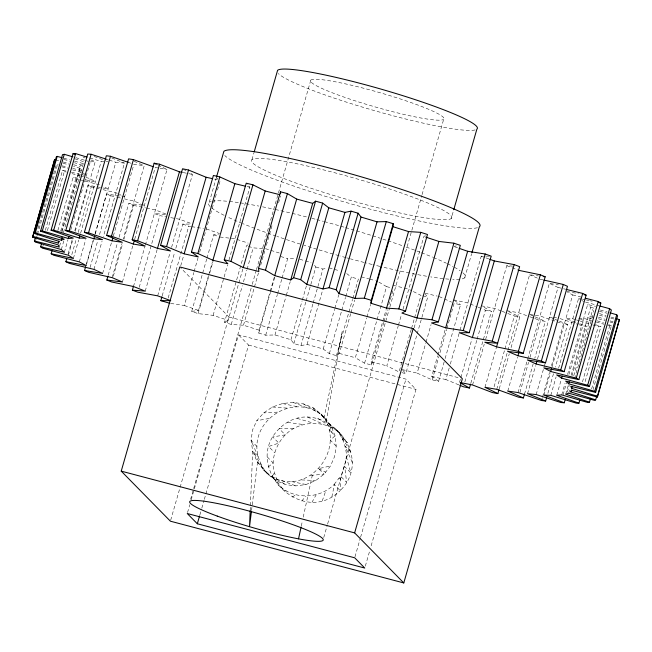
<?xml version="1.0" encoding="UTF-8"?>
<svg xmlns="http://www.w3.org/2000/svg" width="652" height="652" viewBox="0 0 652 652"><rect width="100%" height="100%" fill="white"/><g stroke="black" fill="none" stroke-linecap="round" stroke-linejoin="round"><path stroke-width="0.49" stroke-dasharray="3.26 2.44" d="M352.308 462.545L345.12 446.155L351.159 452.309L341.338 436.628L347.386 442.781L335.201 428.454C340.083 434.134 344.223 440.825 345.356 448.348C348.755 459.269 342.341 469.22 340.499 479.359L340.181 490.597C301.917 528.495 241.101 465.83 279.203 428.714C317.247 391.021 378.429 453.083 340.181 490.597L334.134 484.444C319.244 499.367 293.025 499.921 278.135 484.705C276.766 477.419 272.512 470.736 273.115 462.92C273.62 452.398 277.964 442.463 285.25 434.868C300.14 419.937 326.35 419.391 341.249 434.607L327.125 422.203M250.197 510.573L250.368 506.547M250.409 505.544L252.699 451.208L251.102 440.499L252.487 430.092L256.782 420.687L263.685 412.92L272.414 407.003L282.56 403.531L293.115 402.414L303.539 403.93L312.813 407.63L320.613 413.596L325.128 418.193L331.265 426.367L335.046 435.895L336.196 446.139L334.647 456.392L330.507 465.952L324.06 474.183L315.739 480.516L306.114 484.509L295.837 485.911L285.617 484.607L276.138 480.695L268.062 474.444L263.547 469.847L256.888 461.143L252.699 451.208L258.151 456.742L261.925 466.27L268.062 474.444L256.888 461.143M350.711 313.685L339.309 353.425L336.416 355.625L329.35 353.677L323.205 348.983L307.068 344.419L300.947 345.642L293.881 343.588L290.963 339.741L274.957 334.973L265.706 335.193L258.754 333.074L259.105 330.132L269.944 292.324M251.533 510.516L257.564 462.032M256.994 446.506L251.102 440.499L258.151 456.742C248.355 418.861 297.149 389.88 325.128 418.193L312.813 407.63M331.86 496.922L334.386 484.697M323.954 418.152L342.21 331.509L326.228 421.241C344.598 459.073 296.75 503.311 263.547 469.847L276.138 480.695M301.305 526.025L302.381 521.087M303.237 517.142L312.658 473.727M36.349 234.19L56.08 165.372M35.289 242.047L36.121 239.137M36.398 238.167L37.237 235.258M37.514 234.288L57.246 165.469L56.357 164.402L58.272 164.875M45.347 230.335L62.584 170.237L66.537 171.15M42.388 248.11L43.219 245.201M47.392 230.661L64.344 171.541L62.584 170.237M57.849 230.49L73.138 177.181L78.925 178.403M60.734 231.028L75.746 178.689L73.138 177.181M61.606 231.436L80.229 166.488L81.239 164.899L74.532 162.755M62.054 231.778L81.239 164.899M59.576 246.154L60.97 241.305M63.472 232.585L83.252 163.595L85.51 162.845M61.329 249.561L63.831 240.841M64.361 252.275L67.971 239.675M70.815 229.757L80.481 196.056M81.378 192.927L89.992 162.878M68.118 253.938L72.282 239.398M74.784 230.669L87.849 185.111L108.159 188.958L102.136 185.763M68.379 255.234L72.828 239.732M75.241 231.313L95.249 161.525L90.628 159.887M71.801 254.655L76.251 239.145M78.199 232.365L91.264 186.806L87.849 185.111M73.374 258.445L78.656 240.026M80.603 233.245L101.19 161.451L105.111 161.59M79.324 261.876L85.714 239.586M86.48 263.701L93.146 240.441M95.094 233.66L106.488 193.913L124.589 196.847L121.997 195.641M86.203 265.527L93.423 240.327M95.249 233.97L115.82 162.242L124.459 163.098L103.334 236.757M90.09 267.491L97.865 240.352M99.536 234.533L110.653 195.763L106.488 193.913M93.978 269.382L102.038 241.273M102.633 273.424L111.525 242.405M113.366 235.983L133.937 164.255L144.222 165.714L123.244 238.86M108.199 275.177L117.376 243.188M119.039 237.369L128.77 203.448L144.377 205.429L141.565 204.239M112.128 277.638L121.851 243.709M113.326 276.179L122.78 243.22M123.888 239.349L133.619 205.421L128.77 203.448M122.413 281.998L132.975 245.168M134.695 239.194L155.257 167.466L159.178 168.143M133.473 286.505L144.883 246.513M145.339 245.103L167.018 169.504L158.428 165.306M139.218 287.353L159.789 215.625L165.738 216.717M145.233 291.126L157.189 249.447M157.678 295.845L170.18 252.226M171.574 247.385L192.495 174.402L189.186 172.527M162.201 295.812L174.712 252.194M175.82 248.314L182.772 224.084L191.696 224.076M168.183 297.948L188.746 226.22L190.702 226.521M180.743 265.755L183.799 255.095M209.243 202.389L216.423 177.344M170.694 303.4L184.361 305.519L193.815 272.56M194.092 271.591L197.98 258.021M199.651 252.21L216.366 193.913M217.475 190.042L220.254 180.343M242.854 268.934L228.118 320.311L213.114 315.364L198.094 313.604L191.688 311.436L206.692 259.097M206.969 258.127L213.644 234.859L218.518 234.141M191.688 311.436L198.51 310.433L208.518 275.535M208.795 274.565L212.405 261.965M198.094 313.604L208.656 276.766M209.765 272.895L213.098 261.256M251.982 159.634L253.93 152.837M213.114 315.364L227.564 264.965M228.958 260.115L249.855 187.23L246.823 183.856M259.105 330.132L243.473 325.234L231.24 324.46L224.508 322.3L246.464 245.722L248.632 244.533M170.677 520.214L228.95 316.994L180.498 267.662M231.24 324.46L242.357 285.69M243.465 281.811L246.806 270.181M247.084 269.211L253.196 247.89L263.547 248.542M190.604 499.31L193.408 489.538M193.685 488.56L251.965 285.315M252.251 284.337L256.171 270.653M256.448 269.675L310.808 80.106M187.54 512.529L189.781 504.721M191.175 499.839L238.493 334.835L405.927 379.13L416 389.391L370.931 546.588M243.473 325.234L258.477 272.895M260.702 265.136L265.152 249.626M266.375 245.348L272.487 224.027M278.608 202.699L280.547 195.918M199.854 514.974L201.533 509.122M201.81 508.144L204.052 500.328M204.329 499.359L248.567 345.087L238.493 334.835M270.221 291.354L274.386 276.815M258.754 333.074L270.425 292.365M270.702 291.395L274.875 276.855M265.706 335.193L277.377 294.484M277.654 293.514L281.827 278.974M282.104 278.013L287.662 258.624L295.984 258.42M274.957 334.973L286.073 296.195M286.35 295.226L290.238 281.656M290.963 339.741L302.08 300.963M302.357 299.993L306.53 285.454M293.881 343.588L305.837 301.909M306.114 300.939L315.845 267.018L313.506 263.938M300.947 345.642L312.903 303.962M313.18 302.993L322.903 269.064L327.28 268.192M307.068 344.419L322.634 290.132M323.205 348.983L334.606 309.244M334.883 308.274L338.771 294.704M329.35 353.677L341.583 311.028M341.86 310.067L345.47 297.459M345.747 296.497L351.306 277.108L346.701 273.587M336.416 355.625L348.649 312.976M348.926 312.015L352.536 299.407M352.813 298.445L358.372 279.056L351.306 277.108M350.988 312.715L354.598 300.116M383.775 322.357L371.542 365.006L364.59 363.188L355.324 357.72L366.717 317.98M366.994 317.011L370.605 304.411M364.59 363.188L376.823 320.539M377.1 319.57L386.546 286.619L378.967 282.137M371.542 365.006L371.167 361.852L382.569 322.112M382.846 321.143L386.18 309.513M384.052 321.387L387.386 309.757M388.779 304.908L393.221 289.398M323.734 537.574L327.377 524.868M327.654 523.89L389.578 307.94M389.863 306.962L421.803 195.567M422.08 194.589L443.662 119.349A69.446 7.498 16 0 0 350.042 84.907A69.446 7.498 16 0 0 338.005 94.931A69.446 7.498 16 0 0 443.662 119.349M411.282 329.317L399.048 371.966L386.799 365.805L398.193 326.065M398.47 325.095L401.526 314.435M403.034 309.187L423.882 236.489L426.775 234.899M411.559 328.347L414.338 318.657M414.615 317.687L421.005 295.389L412.26 290.996M414.093 327.891L416.595 319.17M401.934 372.675L405.78 373.612L416.897 334.843M417.174 333.873L427.736 297.043L425.316 294.345M451.249 218.493A104.165 11.247 16 0 0 310.825 166.83A104.165 11.247 16 0 0 292.772 181.867A104.165 11.247 16 0 0 451.249 218.493L453.482 210.718M354.973 556.832L360.295 538.283M360.572 537.305L405.927 379.13M444.151 361.942L438.592 381.33L432.186 379.871L417.141 373.123L425.764 343.074M426.041 342.104L431.045 324.655M365.332 566.115L369.806 550.492M438.592 381.33L431.746 376.457L437.582 356.098M437.859 355.128L445.365 328.958M432.186 379.871L438.853 356.603M439.97 352.724L446.636 329.464M446.913 328.494L454.142 303.294L460.548 304.753L444.428 360.972M464.721 277.842L471.624 253.758M458.845 384.876L445.878 379.545L449.22 367.915M450.328 364.036L459.774 331.086M460.059 330.116L481.266 256.146L485.235 256.146M459.505 382.39L460.614 378.519M460.891 377.549L472.007 338.771M464.86 381.925L476.816 340.246M477.093 339.276L485.43 310.197L481.722 308.681M470.834 383.18L491.404 311.452L482.284 306.285M472.553 384.982L484.224 344.272M485.618 339.423L506.767 265.674L512.7 266.138M484.982 387.296L496.376 347.557M494.086 386.758L504.648 349.928M504.925 348.959L514.371 316L519.823 317.019L510.655 349.007M496.742 389.334L507.305 352.504M507.908 350.401L529.587 274.802L538.365 275.91M499.261 388.747L509.261 353.849M507.778 391.086L517.509 357.166M518.063 392.545L526.955 361.526M527.688 358.983L549.367 283.375L558.414 284.842M519.954 392.333L528.568 362.284M529.962 357.443L540.524 320.605L545.365 321.371L534.803 358.209M524.518 394.069L533.132 364.02M527.541 393.702L535.602 365.593M537.55 358.812L558.022 287.418L549.367 283.375M536.18 394.558L543.409 369.358M544.118 366.872L544.958 363.963M541.502 400.515L542.334 397.606M542.611 396.636L549.563 372.406M551.502 365.617L563.458 323.938L567.615 324.452L555.39 367.1M543.947 395.104L550.345 372.814M552.008 366.994L572.676 294.924L567.517 292.186M547.884 393.27L553.719 372.911M550.81 395.348L556.091 376.929M558.593 368.209L578.626 298.355L581.519 298.966M556.751 395.275L561.193 379.766M561.731 394.892L565.064 383.262M567.566 374.533L587.639 304.525L595.553 306.342M563.092 394.778L566.425 383.14M568.927 374.419L582.823 325.951L586.229 326.196L572.057 375.625M565.732 394.199L568.234 385.479M571.217 375.087L590.671 307.231L587.639 304.525M567.33 392.105L569.277 385.324M568.748 393.205L570.141 388.356M573.752 375.756L592.701 309.676L593.719 311.852M574.542 378.73L593.442 312.813M582.472 381.86L598.316 326.611L600.916 326.579L584.795 382.797M591.617 388.91L609.677 325.91L611.437 325.609L593.092 389.578M322.235 500.923L325.813 490.769M336.196 446.139L330.295 440.133L335.046 435.895L329.619 430.369L331.265 426.367L320.613 413.596L326.228 421.241L331.265 426.367M311.958 502.317L316.187 494.77M274.272 473.156L271.998 476.531L278.045 482.684L284.182 490.858L286.212 490.956M334.134 484.444L340.58 476.213L346.628 482.366L344.721 466.645L350.768 472.798L346.269 456.392M301.737 501.021L305.91 496.164M268.225 467.003L273.115 462.92L267.067 456.759M292.259 497.109L295.69 494.868M224.508 322.3L228.118 320.311M310.702 475.389L324.06 474.183L318.641 468.649L330.507 465.952M269.121 418.454L256.782 420.687M454.468 246.228L456.416 245.934M90.269 161.908L95.249 161.525M578.707 318.698L583.687 318.315L591.388 320.564M277.45 412.129L263.685 412.92M293.571 428.543L279.203 428.714L285.25 434.868L272.756 436.946L278.795 443.099L268.616 446.506L274.663 452.667M486.229 256.146L490.198 256.146M106.089 161.623L108.053 161.688M301.599 479.913L315.739 480.516M165.217 214.394L154.328 213.554L159.789 215.625M272.414 407.003L287.076 408.128M552.383 317.418L549.497 317.133L554.029 318.958M553.336 317.508L557.183 317.891M220.05 237.026L235.07 238.795M338.779 478.519L340.515 478.747M287.524 422.382L303.196 424.542M342.398 439.301L343.074 439.391M529.742 314.517L540.019 315.975L563.458 323.938M191.68 226.668L203.391 228.493M160.156 168.314L167.018 169.504M506.938 310.727L518.699 312.764L529.131 316.513M170.702 217.629L179.634 219.276L191.761 223.734M566.767 291.452L578.373 293.644M183.179 172.56L187.833 173.481M188.77 173.668L192.495 174.402M481.461 305.821L494.509 308.404L501.127 310.939M291.599 481.592L306.114 484.509M133.619 205.421L145.51 207.882M146.504 208.086L155.429 209.928L166.293 214.19M485.43 310.197L491.404 311.452M85.681 179.83L95.331 181.867L90.343 178.664L84.564 177.083M582.489 299.17L585.382 299.781M586.344 299.985L589.245 300.596M590.207 300.8L592.138 301.208M282.56 403.531L297.353 406.734M214.598 179.104L217.426 179.724M453.702 299.879L467.834 302.976L477.093 306.774M431.746 376.457L445.878 379.545M542.806 279.822L539.872 279.162L529.587 274.802M110.653 195.763L116.512 197.091M117.49 197.311L120.416 197.972M124.32 198.852L134.084 201.06L140.628 203.84M71.484 172.283L80.383 174.337M81.37 174.565L84.344 175.241M247.043 186.562L249.855 187.23M425.039 293.221L437.231 296.106M402.145 369.57L417.141 373.123M558.022 287.418L564.925 289.097M91.264 186.806L99.161 188.73M103.106 189.683L115.942 192.813L121.133 195.233M422.928 295.861L427.736 297.043M62.103 165.82L67.849 167.238M72.641 168.42L81.255 170.547L80.237 168.379L73.578 166.358M599.4 311.33L607.069 313.229M393.132 285.283L408.755 289.235L411.379 290.556M371.167 361.852L386.799 365.805M572.676 294.924L583.483 297.719M75.746 178.689L78.688 179.447M79.674 179.707L101.28 185.307M386.546 286.619L390.898 287.752M55.51 160.001L59.308 161.003M63.114 161.998L68.819 163.497M73.57 164.744L80.229 166.488M599.433 315.234L606.091 316.978M610.842 318.225L613.695 318.975M228.95 316.994L459.391 377.964M248.567 345.087L416 389.391M361.273 276.847L368.804 278.869M369.741 279.121L375.397 280.637M339.309 353.425L355.324 357.72M585.545 302.088L599.025 305.788M64.344 171.541L66.268 172.063M72.046 173.652L79.748 175.763M80.709 176.024L83.603 176.814M63.961 158.249L69.748 159.854M74.572 161.191L83.252 163.595M592.635 317.165L590.704 316.627L587.688 317.622L591.486 318.901M598.422 318.771L605.17 320.637M609.995 321.982L612.888 322.781M329.024 267.842L339.472 270.8M590.671 307.231L594.526 308.347M600.313 310.018L607.069 311.966M62.07 166.863L67.857 168.534M72.682 169.927L82.323 172.715M315.845 267.018L322.903 269.064M297.149 418.388L313.465 423.148M75.828 157.686L84.499 160.221M85.461 160.506L88.346 161.346M596.197 321.974L603.899 324.223M607.754 325.348L609.677 325.91M299.733 259.235L304.443 260.637M305.389 260.922L311.037 262.601M599.424 313.579L606.083 315.601M610.834 317.043L614.64 318.2M63.122 163.179L68.827 164.915M280.71 256.497L287.662 258.624M89.837 157.971L101.19 161.451M575.61 319.643L572.774 318.771L565.903 318.535L578.837 323.408M576.555 319.936L579.392 320.808M580.337 321.094L591.69 324.582M592.635 324.867L598.316 326.611M265.429 248.665L279.219 252.976M598.471 317.165L605.178 319.309M609.962 320.833L613.801 322.055M63.994 159.39L69.74 161.223M106.325 159.178L108.224 159.789M109.169 160.09L115.82 162.242M560.035 318.6L578.079 324.419M579.025 324.729L582.823 325.951M248.388 246.342L253.196 247.89M236.945 239.406L248.2 243.114M597.191 320.817L603.833 323.05M608.585 324.647L611.437 325.609M74.866 158.77L84.369 161.957M213.644 234.859L218.216 236.407M128.314 162.34L131.125 163.293M454.436 246.7L458.209 248.004M206.325 228.942L219.52 233.53M184.361 305.519L198.51 310.433M580.557 319.358L589.807 322.642M595.366 324.614L600.916 326.579M83.22 157.254L85.07 157.914M182.772 224.084L188.746 226.22M530.084 316.856L533.882 318.217M534.827 318.559L540.524 320.605M481.266 256.146L484.998 257.524M485.927 257.866L488.731 258.893M579.767 323.759L586.229 326.196M94.19 156.472L105.282 160.645M281.582 480.5L295.837 485.911M502.081 311.297L506.808 313.107M507.753 313.473L514.371 316M293.115 402.414L307.573 408.03M506.767 265.674L518.527 270.295M554.933 319.325L558.56 320.792M559.465 321.159L567.615 324.452M111.777 157.971L124.459 163.098M478.022 307.157L480.801 308.298M530.655 314.916L534.338 316.53M535.251 316.937L545.365 321.371M134.108 161.272L144.222 165.714M439.106 296.546L443.523 298.534M444.411 298.926L451.486 302.104M307.426 416.987L323.694 424.444M508.658 311.566L519.823 317.019M155.852 164.043L157.572 164.883M318.641 468.649L325.698 472.113M183.383 169.243L185.869 170.653M303.539 403.93L317.043 411.942M271.9 476.384L285.617 484.607M578.626 298.355L581.119 299.961M581.951 300.49L583.621 301.558M317.646 418.291L333.164 428.356M329.619 430.369L334.093 433.498M454.46 300.417L460.548 304.753M216.456 177.637L217.972 178.721M83.285 172.992L85.559 175.021M402.749 370.246L405.78 373.612M261.925 466.27L252.699 451.208M462.83 272.756A133.546 14.425 16 0 1 452.757 279.382M448.853 279.154A133.546 14.425 16 0 1 430.687 276.896M426.571 276.228A133.546 14.425 16 0 1 410.467 273.221M409.513 273.025A133.546 14.425 16 0 1 380.801 266.619M379.839 266.383A133.546 14.425 16 0 1 373.017 264.712M372.039 264.467A133.546 14.425 16 0 1 365.096 262.707M364.101 262.454A133.546 14.425 16 0 1 350.499 258.852M349.545 258.591A133.546 14.425 16 0 1 346.668 257.809M345.707 257.548A133.546 14.425 16 0 1 339.92 255.934M338.95 255.665A133.546 14.425 16 0 1 334.126 254.296M333.164 254.019A133.546 14.425 16 0 1 304.158 245.323M300.336 244.109A133.546 14.425 16 0 1 277.19 236.456M276.228 236.122A133.546 14.425 16 0 1 243.123 223.775M242.242 223.416A133.546 14.425 16 0 1 227.499 216.961M224.117 215.315A133.546 14.425 16 0 1 211.713 207.955M210.131 206.554A133.546 14.425 16 0 1 211.158 201.476M212.079 201.256A133.546 14.425 16 0 1 228.347 201.354M229.48 201.468A133.546 14.425 16 0 1 239.349 202.723M240.311 202.87A133.546 14.425 16 0 1 258.811 206.081M262.536 206.814A133.546 14.425 16 0 1 274.345 209.284M275.364 209.512A133.546 14.425 16 0 1 291.24 213.147M292.194 213.375A133.546 14.425 16 0 1 306.872 217.01M311.852 218.29A133.546 14.425 16 0 1 315.837 219.333M316.831 219.594A133.546 14.425 16 0 1 323.457 221.37M324.411 221.631A133.546 14.425 16 0 1 339.831 225.926M340.792 226.203A133.546 14.425 16 0 1 344.639 227.312M345.593 227.589A133.546 14.425 16 0 1 371.713 235.511M372.667 235.812A133.546 14.425 16 0 1 380.189 238.225M382.952 239.129A133.546 14.425 16 0 1 386.946 240.441M387.94 240.775A133.546 14.425 16 0 1 402.48 245.755M406.18 247.075A133.546 14.425 16 0 1 420.516 252.373M421.502 252.748A133.546 14.425 16 0 1 432.586 257.165M433.441 257.524A133.546 14.425 16 0 1 446.457 263.269M447.329 263.685A133.546 14.425 16 0 1 452.887 266.472M454.289 267.222A133.546 14.425 16 0 1 460.108 270.71M477.435 227.695A133.546 14.425 16 0 1 348.747 203.245A133.546 14.425 16 0 1 224.769 155.502M475.08 129.944A104.165 11.247 16 0 1 374.289 110.587A104.165 11.247 16 0 1 278.298 73.546"/><path stroke-width="0.98" d="M250.197 510.573L249.52 526.669L251.403 511.527M393.246 223.726L392.895 226.668L408.527 231.566L420.76 232.34L427.492 234.5L405.536 311.077L398.804 308.909L386.571 308.135L370.939 303.245L371.29 300.303L393.246 223.726L386.294 221.598L377.043 221.827L361.037 217.059L358.119 213.212L351.053 211.158L344.932 212.381L328.795 207.817L322.65 203.114L315.584 201.166L312.691 203.375L290.727 279.952L274.72 275.657L265.454 270.181L258.502 268.371L280.458 191.794L287.41 193.611L296.676 199.08L312.691 203.375M298.526 538.845L301.094 527.012M32.6 237.157L54.556 159.756L32.6 237.157L58.281 244.948L59.299 247.124L34.401 240.971L35.232 238.061M32.6 236.326L58.272 243.066L59.275 241.468L34.369 233.522L56.325 156.945L57.213 156.374L62.038 157.711M34.369 233.522L35.257 232.951L57.213 156.374M35.257 232.951L61.296 240.172L64.312 239.17L40.563 231.191L62.519 154.622L64.279 154.312L72.942 156.847M40.563 231.191L42.323 230.889L64.279 154.312M52.013 250.849L51.174 253.75L73.374 258.445L68.379 255.234L42.388 248.11L40.628 246.815L41.459 243.905M42.323 230.889L68.313 238.485L73.293 238.102L51.084 230.213L73.04 153.644L75.648 153.611L86.993 157.099M51.084 230.213L53.684 230.189L75.648 153.611M58.272 243.066L58.827 241.126M61.296 240.172L62.127 237.263M53.684 230.189L79.226 238.029L86.097 238.265L65.77 230.604L87.727 154.027L91.133 154.271L106.325 159.178M65.77 230.604L69.177 230.841L91.133 154.271M68.313 238.485L68.876 236.546M85.648 266.611L84.532 270.49L102.633 273.424L93.978 269.382L69.308 263.375L65.893 261.688L66.724 258.779M79.226 238.029L79.788 236.089M69.177 230.841L93.864 238.811L102.503 239.667L84.385 232.348L106.341 155.779L110.498 156.284L128.314 162.34M84.385 232.348L88.542 232.862L110.498 156.284M93.864 238.811L94.695 235.902M88.542 232.862L111.981 240.824L122.258 242.283L106.635 235.421L128.591 158.852L133.44 159.618L153.359 166.782M106.635 235.421L111.476 236.195L133.44 159.618M111.981 240.824L112.812 237.923M133.481 286.252L132.372 290.132L145.233 291.126L133.473 286.505L111.655 281.998L106.814 280.018L107.922 276.146M111.476 236.195L133.301 244.035L145.062 246.073L132.177 239.781L154.133 163.204L159.585 164.222L179.447 171.818L182.242 172.373M133.301 244.035L134.418 240.156M132.177 239.781L137.629 240.8L159.585 164.222M212.715 178.697L206.122 177.254L188.526 170.025L182.552 168.778L160.596 245.348L170.539 250.979L157.491 248.396L179.447 171.818M245.168 186.122L234.859 183.677L219.814 176.928L213.408 175.47L191.452 252.047L198.298 256.921L184.166 253.824L166.57 246.603L188.526 170.025M169.724 303.245L160.816 300.653L161.924 296.782M121.231 471.135L179.789 266.937L413.181 328.69L462.349 378.747L403.792 582.945L170.4 521.192L121.231 471.135L354.631 532.888L403.792 582.945M184.166 253.824L206.122 177.254M216.7 176.382L223.88 151.337A133.546 14.425 16 0 1 364.981 177.931A133.546 14.425 16 0 1 479.359 226.79L471.901 252.797M279.855 194.695L265.201 190.987L252.952 184.834L246.22 183.188L224.264 259.757L227.898 263.799L212.894 260.254L197.858 253.506L219.814 176.928M212.894 260.254L234.859 183.677M254.207 151.867L277.597 70.302A104.165 11.247 16 0 1 387.663 91.044A104.165 11.247 16 0 1 476.873 129.153L453.759 209.748M258.502 268.371L258.868 271.517L243.245 267.565L230.995 261.411L252.952 184.834M243.245 267.565L265.201 190.987M265.454 270.181L287.41 193.611M197.336 523.768L187.254 513.507L354.696 557.802L364.77 568.063L197.336 523.768L199.569 515.952M274.72 275.657L296.676 199.08M290.727 279.952L293.628 277.744L315.584 201.166M371.29 300.303L364.338 298.176L355.087 298.404L339.081 293.636L336.155 289.781L329.097 287.728L322.976 288.958L306.839 284.386L300.694 279.692L322.65 203.114M306.839 284.386L328.795 207.817M322.976 288.958L344.932 212.381M329.097 287.728L351.053 211.158M336.155 289.781L358.119 213.212M339.081 293.636L361.037 217.059M355.087 298.404L377.043 221.827M364.338 298.176L386.294 221.598M370.939 303.245L392.895 226.668M386.571 308.135L408.527 231.566M398.804 308.909L420.76 232.34M354.631 532.888L413.181 328.69M405.536 311.077L401.925 313.066L416.93 318.005L438.886 241.436L453.906 243.196L460.312 245.364L438.356 321.933L431.534 322.944L445.675 327.858L463.254 330.58L469.228 332.716L491.184 256.146L485.21 254.011L467.639 251.281L459.147 248.33M416.93 318.005L431.95 319.773L453.906 243.196M445.675 327.858L467.639 251.281M463.254 330.58L485.21 254.011M469.228 332.716L459.31 332.724L472.366 337.524L494.322 260.955L514.175 264.598L519.628 266.668L496.571 346.872L518.381 351.379L523.23 353.351L545.186 276.782L540.345 274.802L518.527 270.295M459.766 385.25L463.474 386.775L469.448 388.022L470.557 384.142M472.366 337.524L492.211 341.175L514.175 264.598M460.434 382.577L472.553 384.982L492.415 392.577L497.867 393.596L498.984 389.717M518.381 351.379L540.345 274.802M543.776 280.05L563.304 284.459L567.468 286.31L545.512 362.887L541.347 361.037L517.916 355.739L518.756 352.83M497.867 393.596L484.982 387.296L496.742 389.334L518.56 397.182L523.409 397.948L524.518 394.069M565.92 289.333L582.692 293.416L586.107 295.111L564.151 371.681L560.736 369.994L536.058 363.987L536.898 361.078M541.347 361.037L563.304 284.459M585.447 298.233L598.21 301.534L600.826 303.041L578.862 379.619L576.254 378.111L550.72 371.493L551.551 368.584M523.409 397.948L507.778 391.086L518.063 392.545L541.502 400.515L545.659 401.021L546.767 397.149M560.736 369.994L582.692 293.416M599.987 306.049L609.612 308.689L611.372 309.985L589.416 386.563L587.656 385.259L561.657 378.136L562.22 376.196M609.962 312.805L616.711 314.753L617.599 315.829L595.643 392.398L594.754 391.33L568.715 383.808L569.269 381.868M545.659 401.021L527.541 393.702L536.18 394.558L560.867 402.528L564.273 402.765L565.382 398.894M596.784 395.976L595.675 399.855L570.761 391.901L571.323 389.969M570.761 391.901L571.771 390.312L597.444 397.044L597.436 396.22L571.763 388.421L572.317 386.481M576.254 378.111L598.21 301.534M564.273 402.765L543.947 395.104L550.81 395.348L576.352 403.189L578.96 403.156L579.791 400.246M587.656 385.259L609.612 308.689M578.96 403.156L556.751 395.275L561.731 394.892L587.721 402.48L589.481 402.178L590.59 398.299M594.754 391.33L616.711 314.753M597.436 396.22L619.4 319.643L616.548 318.779M597.444 397.044L619.4 319.643M595.675 399.855L594.787 400.426L568.748 393.205L565.732 394.199L589.481 402.178M160.816 300.653L170.734 300.653L157.678 295.845L137.825 292.202L132.372 290.132M543.238 276.529L545.186 276.782M106.814 280.018L122.413 281.998L112.128 277.638L88.696 272.34L84.532 270.49M523.23 353.351L507.623 351.371L517.916 355.739M545.512 362.887L527.411 359.953L536.058 363.987M584.176 294.745L586.107 295.111M65.893 261.688L86.203 265.527L79.324 261.876L53.79 255.258L51.174 253.75M564.151 371.681L543.841 367.842L550.72 371.493M160.596 245.348L166.57 246.603M598.895 302.634L600.826 303.041M578.862 379.619L556.669 374.933L561.657 378.136M191.452 252.047L197.858 253.506M40.628 246.815L64.361 252.275L61.329 249.561L35.289 242.047L34.401 240.971M589.416 386.563L565.683 381.102L568.715 383.808M224.264 259.757L230.995 261.411M595.643 392.398L570.744 386.253L571.763 388.421M293.628 277.744L300.694 279.692M425.756 237.108L438.886 241.436M431.95 319.773L438.356 321.933M73.04 153.644L74.89 154.296M489.66 259.235L494.322 260.955M492.211 341.175L497.672 343.245L484.803 342.251L496.571 346.872M137.629 240.8L157.491 248.396M154.133 163.204L155.852 164.043M460.328 382.863L469.448 388.022M280.458 191.794L280.645 193.375M217.238 516.091A69.446 7.498 16 0 0 322.895 540.5A69.446 7.498 16 0 0 229.276 506.066A69.446 7.498 16 0 0 217.238 516.091"/></g></svg>
